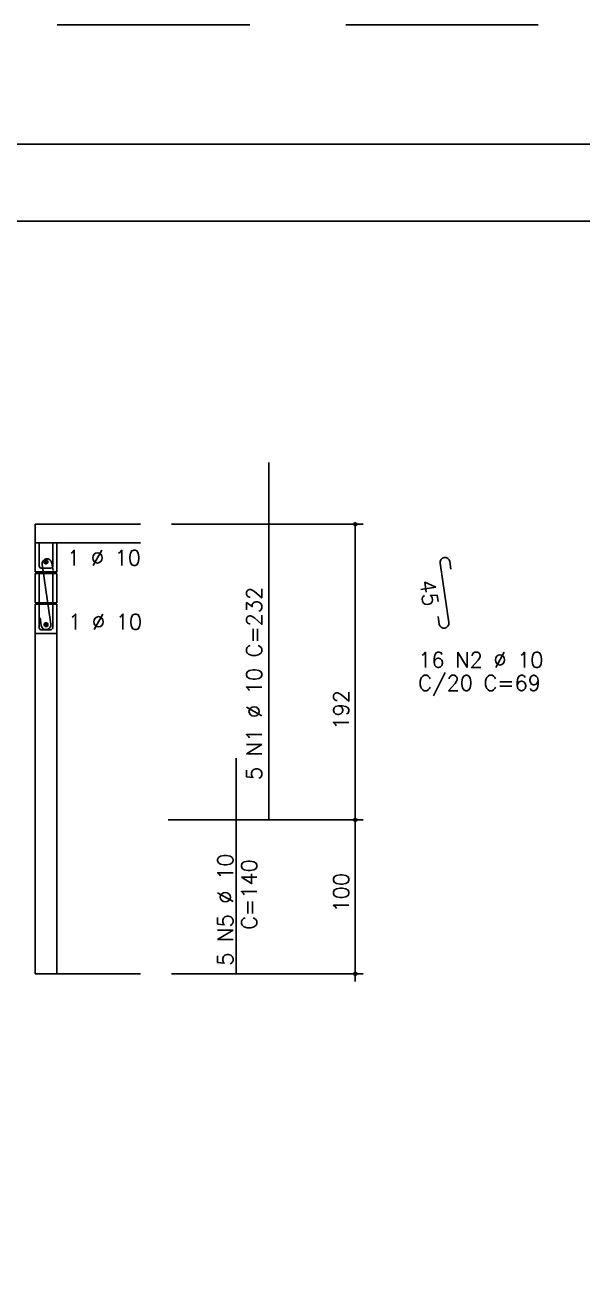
# Model space of a CAD drawing. Extents: x -1.9 to 86, y -1.6 to 60.9.
# Drawn here: x 49.38 to 56.62, y 44.76 to 60.95 of the extents above; entities that cross this region are included whole.
import ezdxf

# ---------------------------------------------------------------- set-up
doc = ezdxf.new("R2010")
doc.units = 0
doc.header["$MEASUREMENT"] = 0
doc.linetypes.add('HIDDEN', pattern=[0.375, 0.25, -0.125])
doc.layers.get('0').update_dxf_attribs({"linetype": 'CONTINUOUS'})
doc.layers.get('Defpoints').update_dxf_attribs({"linetype": 'CONTINUOUS'})
for name, color, linetype in [('ARQ_FOLHA', 7, 'CONTINUOUS'), ('PENA_02', 2, 'CONTINUOUS'), ('PENA_03', 3, 'CONTINUOUS'), ('PENA_05', 5, 'CONTINUOUS')]:
    doc.layers.add(name, color=color, linetype=linetype)
doc.styles.get("Standard").update_dxf_attribs({"font": 'ROMANS.SHX'})

# ---------------------------------------------------------------- blocks, each defined once
blk = doc.blocks.new('FOLHA A1 - 841 X 594')
at = {"layer": 'ARQ_FOLHA', "color": 1}
for points in [[(-841, 0), (0, 0), (0, 594), (-841, 594)], [(-816, 10), (-10, 10), (-10, 584), (-816, 584)]]:
    blk.add_lwpolyline(points, close=True, dxfattribs=at)
at = {"layer": 'Defpoints', "color": 8, "linetype": 'HIDDEN', "ltscale": 100}
blk.add_lwpolyline([(-860.5, 609.5), (-860.5, -15.5), (19.5, -15.5), (19.5, 609.5)], close=True, dxfattribs=at)
blk = doc.blocks.new('*U24')
blk.add_blockref('FOLHA A1 - 841 X 594', (0, 0))

msp = doc.modelspace()

# ---------------------------------------------------------------- linework, layer by layer
at = {"layer": 'PENA_02', "linetype": 'Continuous'}
for centre, radius in [((53.672491, 54.461719), 0.02), ((53.672491, 54.461719), 0.01), ((53.672491, 50.621719), 0.02), ((53.672491, 50.621719), 0.01), ((53.672491, 48.621719), 0.02), ((53.672491, 48.621719), 0.01)]:
    msp.add_circle(centre, radius, dxfattribs=at)
at = {"layer": 'PENA_03', "linetype": 'Continuous'}
for p, q in [((49.512495, 54.461719), (49.512495, 53.841719)), ((49.512495, 54.461719), (50.883175, 54.461719)), ((51.283175, 54.461719), (53.772491, 54.461719)), ((53.672491, 48.521186), (53.672491, 54.461719)), ((49.512495, 54.221719), (50.883175, 54.221719)), ((49.562495, 53.441719), (49.562495, 53.821719)), ((49.742495, 53.441719), (49.742495, 53.821719)), ((49.512495, 53.041719), (49.512495, 48.621719)), ((49.792495, 53.041719), (49.792495, 48.621719)), ((51.241243, 50.621719), (53.772491, 50.621719)), ((49.512495, 48.621719), (50.883175, 48.621719)), ((51.283175, 48.621719), (53.772491, 48.621719))]:
    msp.add_line(p, q, dxfattribs=at)
for points in [[(49.512495, 53.841719), (49.792495, 53.841719), (49.792495, 54.221719)], [(49.742495, 54.221719), (49.742495, 53.911719), (49.722495, 53.891719), (49.582495, 53.891719), (49.562495, 53.911719), (49.562495, 54.221719)], [(49.677044, 53.972709), (49.674883, 53.982877), (49.668773, 53.991287), (49.65977, 53.996485), (49.649431, 53.997572), (49.639544, 53.99436), (49.631819, 53.987404), (49.627591, 53.977907), (49.627591, 53.967511), (49.631819, 53.958014), (49.639544, 53.951058), (49.649431, 53.947846), (49.65977, 53.948932), (49.668773, 53.95413), (49.674883, 53.96254), (49.677044, 53.972709)], [(49.512495, 53.441719), (49.792495, 53.441719), (49.792495, 53.821719), (49.512495, 53.821719), (49.512495, 53.441719)], [(49.512495, 53.041719), (49.792495, 53.041719), (49.792495, 53.421719), (49.512495, 53.421719), (49.512495, 53.041719)], [(49.742495, 53.421719), (49.742495, 53.111719), (49.722495, 53.091719), (49.582495, 53.091719), (49.562495, 53.111719), (49.562495, 53.421719)], [(49.679092, 53.156719), (49.67693, 53.166887), (49.67082, 53.175297), (49.661817, 53.180495), (49.651478, 53.181582), (49.641592, 53.178369), (49.633866, 53.171413), (49.629638, 53.161917), (49.629638, 53.151521), (49.633866, 53.142024), (49.641592, 53.135068), (49.651478, 53.131856), (49.661817, 53.132942), (49.67082, 53.13814), (49.67693, 53.14655), (49.679092, 53.156719)]]:
    msp.add_lwpolyline(points, dxfattribs=at)
for centre in [(49.652044, 53.972709), (49.654092, 53.156719)]:
    msp.add_circle(centre, 0.025, dxfattribs=at)
for points in [[(49.677044, 53.972709), (49.631819, 53.987404), (49.627591, 53.977907)], [(49.677044, 53.972709), (49.627591, 53.977907), (49.627591, 53.967511)], [(49.677044, 53.972709), (49.627591, 53.967511), (49.631819, 53.958014)], [(49.677044, 53.972709), (49.639544, 53.99436), (49.628552, 53.981259)], [(49.677044, 53.972709), (49.628552, 53.981259), (49.628552, 53.964158)], [(49.677044, 53.972709), (49.628552, 53.964158), (49.639544, 53.951058)], [(49.677044, 53.972709), (49.639544, 53.99436), (49.631819, 53.987404)], [(49.677044, 53.972709), (49.631819, 53.958014), (49.639544, 53.951058)], [(49.677044, 53.972709), (49.649431, 53.997572), (49.639544, 53.99436)], [(49.677044, 53.972709), (49.656385, 53.997329), (49.639544, 53.99436)], [(49.677044, 53.972709), (49.639544, 53.951058), (49.656385, 53.948089)], [(49.677044, 53.972709), (49.639544, 53.951058), (49.649431, 53.947846)], [(49.677044, 53.972709), (49.65977, 53.996485), (49.649431, 53.997572)], [(49.677044, 53.972709), (49.649431, 53.947846), (49.65977, 53.948932)], [(49.677044, 53.972709), (49.671195, 53.988779), (49.656385, 53.997329)], [(49.677044, 53.972709), (49.656385, 53.948089), (49.671195, 53.956639)], [(49.677044, 53.972709), (49.668773, 53.991287), (49.65977, 53.996485)], [(49.677044, 53.972709), (49.65977, 53.948932), (49.668773, 53.95413)], [(49.677044, 53.972709), (49.674883, 53.982877), (49.668773, 53.991287)], [(49.677044, 53.972709), (49.668773, 53.95413), (49.674883, 53.96254)], [(49.677044, 53.972709), (49.671195, 53.956639), (49.677044, 53.972709)], [(49.677044, 53.972709), (49.674883, 53.96254), (49.677044, 53.972709)], [(49.679092, 53.156719), (49.633866, 53.171413), (49.629638, 53.161917)], [(49.679092, 53.156719), (49.629638, 53.161917), (49.629638, 53.151521)], [(49.679092, 53.156719), (49.629638, 53.151521), (49.633866, 53.142024)], [(49.679092, 53.156719), (49.641592, 53.178369), (49.630599, 53.165269)], [(49.679092, 53.156719), (49.630599, 53.165269), (49.630599, 53.148168)], [(49.679092, 53.156719), (49.630599, 53.148168), (49.641592, 53.135068)], [(49.679092, 53.156719), (49.641592, 53.178369), (49.633866, 53.171413)], [(49.679092, 53.156719), (49.633866, 53.142024), (49.641592, 53.135068)], [(49.679092, 53.156719), (49.651478, 53.181582), (49.641592, 53.178369)], [(49.679092, 53.156719), (49.658433, 53.181339), (49.641592, 53.178369)], [(49.679092, 53.156719), (49.641592, 53.135068), (49.658433, 53.132099)], [(49.679092, 53.156719), (49.641592, 53.135068), (49.651478, 53.131856)], [(49.679092, 53.156719), (49.661817, 53.180495), (49.651478, 53.181582)], [(49.679092, 53.156719), (49.651478, 53.131856), (49.661817, 53.132942)], [(49.679092, 53.156719), (49.673243, 53.172788), (49.658433, 53.181339)], [(49.679092, 53.156719), (49.658433, 53.132099), (49.673243, 53.140649)], [(49.679092, 53.156719), (49.67082, 53.175297), (49.661817, 53.180495)], [(49.679092, 53.156719), (49.661817, 53.132942), (49.67082, 53.13814)], [(49.679092, 53.156719), (49.67693, 53.166887), (49.67082, 53.175297)], [(49.679092, 53.156719), (49.67082, 53.13814), (49.67693, 53.14655)], [(49.679092, 53.156719), (49.673243, 53.140649), (49.679092, 53.156719)], [(49.679092, 53.156719), (49.67693, 53.14655), (49.679092, 53.156719)]]:
    msp.add_solid(points, dxfattribs=at)
at = {"layer": 'PENA_05', "linetype": 'Continuous'}
for p, q in [((52.54874, 50.621719), (52.54874, 55.261719)), ((49.603187, 53.939309), (49.717226, 53.165895)), ((49.744405, 53.85905), (49.729818, 53.957981)), ((54.774367, 53.95699), (54.888405, 53.183575)), ((54.915585, 53.876731), (54.900997, 53.975661)), ((54.761774, 53.164904), (54.747187, 53.263834)), ((49.590595, 53.147223), (49.576008, 53.246154)), ((52.122816, 48.621719), (52.122816, 51.421719))]:
    msp.add_line(p, q, dxfattribs=at)
for centre, start, end in [((49.666503, 53.948645), 8.387732, 188.387732), ((54.837682, 53.966325), 8.387732, 188.387732), ((49.653911, 53.156559), 188.387732, 8.387732), ((54.82509, 53.17424), 188.387732, 8.387732)]:
    msp.add_arc(centre, 0.064, start, end, dxfattribs=at)

# ---------------------------------------------------------------- block references
at = {"xscale": 0.09999999999999938, "yscale": 0.09999999999999938, "zscale": 0.09999999999999938}
msp.add_blockref('*U24', (84.1, -0.002501), dxfattribs=at)

# ---------------------------------------------------------------- texts
at = {"layer": 'PENA_03', "linetype": 'Continuous'}
for s, p in [('1 %%c 10', (49.92702, 53.924692)), ('1 %%c 10', (49.942299, 53.094555)), ('16 N2 %%c 10', (54.489508, 52.599476)), ('C/20 C=69', (54.489508, 52.299476))]:
    msp.add_text(s, height=0.2, dxfattribs=at).set_placement(p)
for s, rotation, p in [('5 N1 %%c 10 C=232', 90, (52.457615, 51.138625)), ('45', 278.387732, (54.505421, 53.724382)), ('192', 90, (53.587097, 51.793525)), ('5 N5 %%c 10', 90, (52.083629, 48.727049)), ('C=140', 90, (52.391717, 49.19317)), ('100', 90, (53.588712, 49.417966))]:
    msp.add_text(s, height=0.2, rotation=rotation, dxfattribs=at).set_placement(p)

doc.saveas('drawing.dxf')
